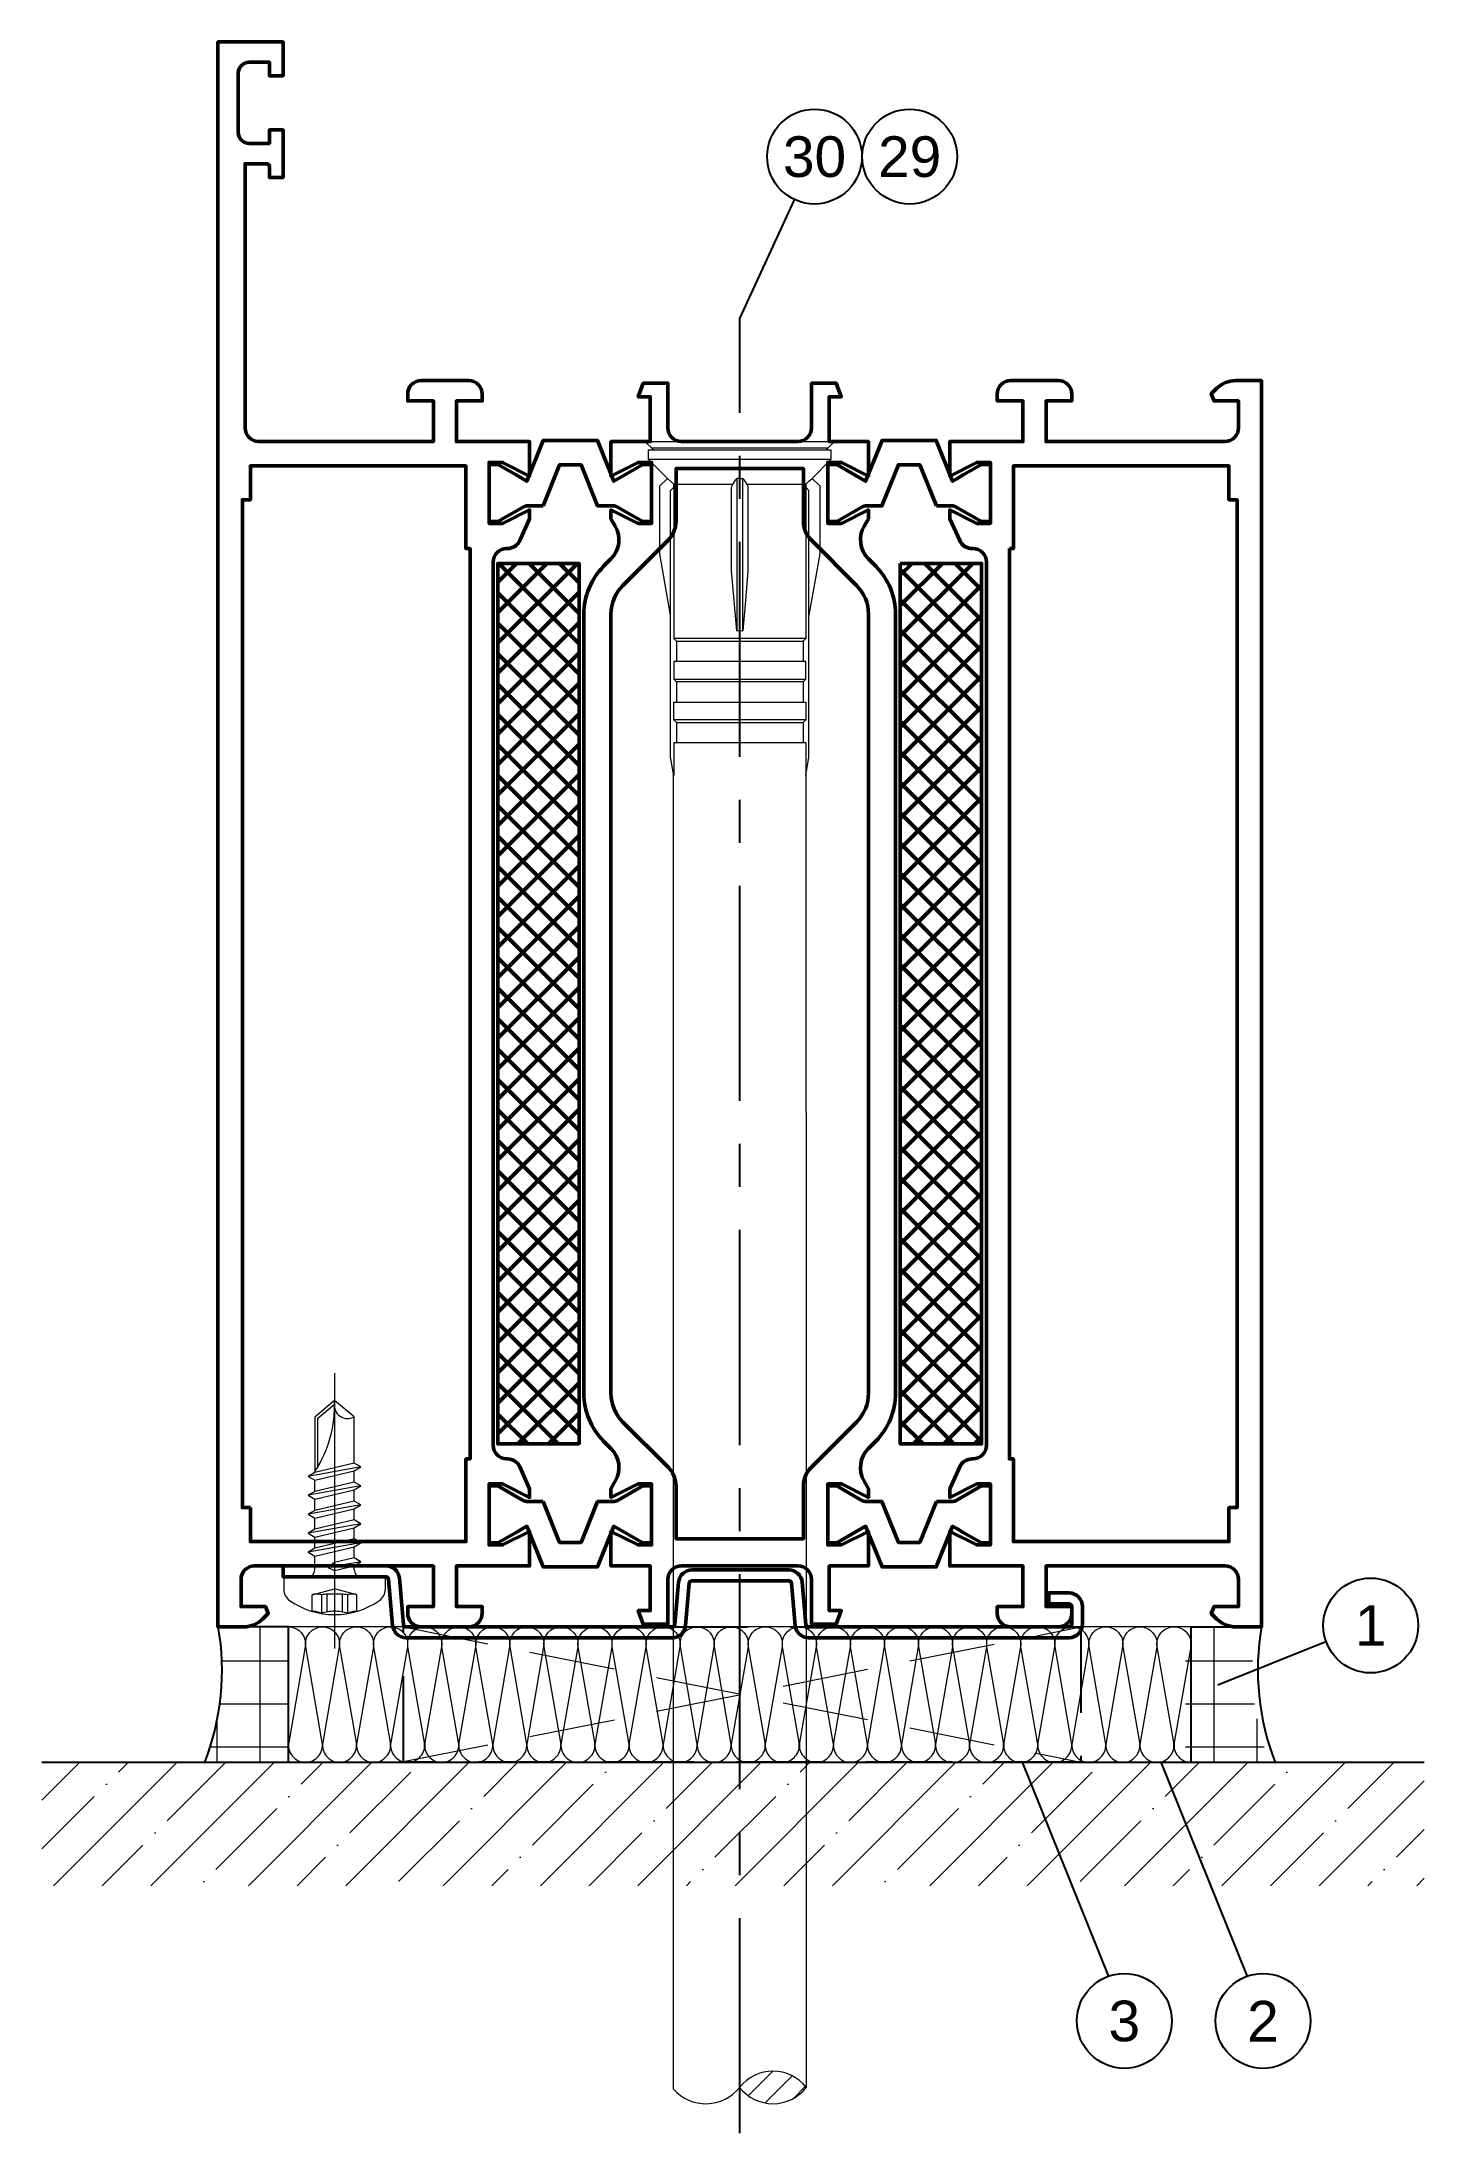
# Model space of a CAD drawing. Header units: millimetres. Extents: x 55 to 157, y 42 to 196.
import ezdxf
from ezdxf.enums import TextEntityAlignment as Align

# ---------------------------------------------------------------- set-up
doc = ezdxf.new("R2010")
doc.units = ezdxf.units.MM
doc.linetypes.add('CENTER', pattern=[50.8, 31.75, -6.35, 6.35, -6.35])
doc.linetypes.add('HIDDEN', pattern=[9.525, 6.35, -3.175])
for name, color, linetype, lineweight in [('AM_5', 3, 'Continuous', 25), ('AM_C', 50, 'Continuous', 50), ('AM_S', 80, 'Continuous', 50), ('Cent2', 2, 'CENTER', 25), ('Cent4', 10, 'CENTER', 13), ('CHide2', 2, 'HIDDEN', 25), ('CHide3', 70, 'HIDDEN', 18), ('CHide4', 10, 'HIDDEN', 13), ('Cont2', 2, 'Continuous', 25), ('Cont3', 70, 'Continuous', 18)]:
    doc.layers.add(name, color=color, linetype=linetype, lineweight=lineweight)
doc.styles.add('SWISS', font='swiss.ttf')

# ---------------------------------------------------------------- blocks, each defined once
blk = doc.blocks.new('*U5', base_point=(96.94, 211.857))
for points in [[(96.94, 216.857, -0.463802), (97.56, 216.125), (96.949, 212.59, 0.463802), (97.569, 211.857, 0.463802)], [(97.569, 211.857, 0.463802), (98.188, 212.59), (97.577, 216.125, -0.463802), (98.197, 216.857, -0.463802)], [(98.197, 216.857, -0.463802), (98.817, 216.125), (98.206, 212.59, 0.463802), (98.825, 211.857, 0.463802)], [(98.825, 211.857, 0.463802), (99.445, 212.59), (98.834, 216.125, -0.463802), (99.454, 216.857, -0.463802)], [(99.454, 216.857, -0.463802), (100.073, 216.125), (99.462, 212.59, 0.463802), (100.082, 211.857, 0.463802)], [(100.082, 211.857, 0.463802), (100.701, 212.59), (100.09, 216.125, -0.463802), (100.71, 216.857, -0.463802)], [(100.71, 216.857, -0.463802), (101.33, 216.125), (100.719, 212.59, 0.463802), (101.338, 211.857, 0.463802)], [(101.338, 211.857, 0.463802), (101.958, 212.59), (101.347, 216.125, -0.463802), (101.967, 216.857, -0.463802)], [(101.967, 216.857, -0.463802), (102.586, 216.125), (101.975, 212.59, 0.463802), (102.595, 211.857, 0.463802)], [(102.595, 211.857, 0.463802), (103.215, 212.59), (102.604, 216.125, -0.463802), (103.223, 216.857, -0.463802)], [(103.223, 216.857, -0.463802), (103.843, 216.125), (103.232, 212.59, 0.463802), (103.852, 211.857, 0.463802)], [(103.852, 211.857, 0.463802), (104.471, 212.59), (103.86, 216.125, -0.463802), (104.48, 216.857, -0.463802)], [(104.48, 216.857, -0.463802), (105.1, 216.125), (104.489, 212.59, 0.463802), (105.108, 211.857, 0.463802)], [(105.108, 211.857, 0.463802), (105.728, 212.59), (105.117, 216.125, -0.463802), (105.737, 216.857, -0.463802)], [(105.737, 216.857, -0.463802), (106.356, 216.125), (105.745, 212.59, 0.463802), (106.365, 211.857, 0.463802)], [(106.365, 211.857, 0.463802), (106.984, 212.59), (106.374, 216.125, -0.463802), (106.993, 216.857, -0.463802)], [(106.993, 216.857, -0.463802), (107.613, 216.125), (107.002, 212.59, 0.463802), (107.621, 211.857, 0.463802)], [(107.621, 211.857, 0.463802), (108.241, 212.59), (107.63, 216.125, -0.463802), (108.25, 216.857, -0.463802)], [(108.25, 216.857, -0.463802), (108.869, 216.125), (108.258, 212.59, 0.463802), (108.878, 211.857, 0.463802)], [(108.878, 211.857, 0.463802), (109.498, 212.59), (108.887, 216.125, -0.463802), (109.506, 216.857, -0.463802)], [(109.506, 216.857, -0.463802), (110.126, 216.125), (109.515, 212.59, 0.463802), (110.135, 211.857, 0.463802)], [(110.135, 211.857, 0.463802), (110.754, 212.59), (110.143, 216.125, -0.463802), (110.763, 216.857, -0.463802)], [(110.763, 216.857, -0.463802), (111.383, 216.125), (110.772, 212.59, 0.463802), (111.391, 211.857, 0.463802)], [(111.391, 211.857, 0.463802), (112.011, 212.59), (111.4, 216.125, -0.463802), (112.02, 216.857, -0.463802)], [(112.02, 216.857, -0.463802), (112.639, 216.125), (112.028, 212.59, 0.463802), (112.648, 211.857, 0.463802)], [(112.648, 211.857, 0.463802), (113.267, 212.59), (112.657, 216.125, -0.463802), (113.276, 216.857, -0.463802)], [(113.276, 216.857, -0.463802), (113.896, 216.125), (113.285, 212.59, 0.463802), (113.904, 211.857, 0.463802)], [(113.904, 211.857, 0.463802), (114.524, 212.59), (113.913, 216.125, -0.463802), (114.533, 216.857, -0.463802)], [(114.533, 216.857, -0.463802), (115.152, 216.125), (114.541, 212.59, 0.463802), (115.161, 211.857, 0.463802)], [(115.161, 211.857, 0.463802), (115.781, 212.59), (115.17, 216.125, -0.463802), (115.789, 216.857, -0.463802)], [(115.789, 216.857, -0.463802), (116.409, 216.125), (115.798, 212.59, 0.463802), (116.418, 211.857, 0.463802)], [(116.418, 211.857, 0.463802), (117.037, 212.59), (116.426, 216.125, -0.463802), (117.046, 216.857, -0.463802)], [(117.046, 216.857, -0.463802), (117.666, 216.125), (117.055, 212.59, 0.463802), (117.674, 211.857, 0.463802)], [(117.674, 211.857, 0.463802), (118.294, 212.59), (117.683, 216.125, -0.463802), (118.303, 216.857, -0.463802)], [(118.303, 216.857, -0.463802), (118.922, 216.125), (118.311, 212.59, 0.463802), (118.931, 211.857, 0.463802)], [(118.931, 211.857, 0.463802), (119.551, 212.59), (118.94, 216.125, -0.463802), (119.559, 216.857, -0.463802)], [(119.559, 216.857, -0.463802), (120.179, 216.125), (119.568, 212.59, 0.463802), (120.187, 211.857, 0.463802)], [(120.187, 211.857, 0.463802), (120.807, 212.59), (120.196, 216.125, -0.463802), (120.816, 216.857, -0.463802)], [(120.816, 216.857, -0.463802), (121.435, 216.125), (120.824, 212.59, 0.463802), (121.444, 211.857, 0.463802)], [(121.444, 211.857, 0.463802), (122.064, 212.59), (121.453, 216.125, -0.463802), (122.072, 216.857, -0.463802)], [(122.072, 216.857, -0.463802), (122.692, 216.125), (122.081, 212.59, 0.463802), (122.701, 211.857, 0.463802)], [(122.701, 211.857, 0.463802), (123.32, 212.59), (122.709, 216.125, -0.463802), (123.329, 216.857, -0.463802)], [(123.329, 216.857, -0.463802), (123.949, 216.125), (123.338, 212.59, 0.463802), (123.957, 211.857, 0.463802)], [(123.957, 211.857, 0.463802), (124.577, 212.59), (123.966, 216.125, -0.463802), (124.586, 216.857, -0.463802)], [(124.586, 216.857, -0.463802), (125.205, 216.125), (124.594, 212.59, 0.463802), (125.214, 211.857, 0.463802)], [(125.214, 211.857, 0.463802), (125.834, 212.59), (125.223, 216.125, -0.463802), (125.842, 216.857, -0.463802)], [(125.842, 216.857, -0.463802), (126.462, 216.125), (125.851, 212.59, 0.463802), (126.471, 211.857, 0.463802)], [(126.471, 211.857, 0.463802), (127.09, 212.59), (126.479, 216.125, -0.463802), (127.099, 216.857, -0.463802)], [(127.099, 216.857, -0.463802), (127.718, 216.125), (127.107, 212.59, 0.463802), (127.727, 211.857, 0.463802)], [(127.727, 211.857, 0.463802), (128.347, 212.59), (127.736, 216.125, -0.463802), (128.355, 216.857, -0.463802)], [(128.355, 216.857, -0.463802), (128.975, 216.125), (128.364, 212.59, 0.463802), (128.984, 211.857, 0.463802)], [(128.984, 211.857, 0.463802), (129.603, 212.59), (128.992, 216.125, -0.463802), (129.612, 216.857, -0.463802)], [(129.612, 216.857, -0.463802), (130.232, 216.125), (129.621, 212.59, 0.463802), (130.24, 211.857, 0.463802)]]:
    blk.add_lwpolyline(points, format="xyb")
blk = doc.blocks.new('*X4')
at = {"color": 0}
for p, q in [((125.52, 106.06), (123.5, 108.08)), ((126.76, 106.59), (124.94, 108.4)), ((123.48, 106.33), (122.5, 107.31))]:
    blk.add_line(p, q, dxfattribs=at)
blk = doc.blocks.new('ws4070448')
at = {"layer": 'Cent4'}
blk.add_lwpolyline([(0, -15.02), (0, 5.29)], dxfattribs=at)
at = {"layer": 'CHide4'}
for p, q in [((-0.97, 1.33), (-0.97, 2.72)), ((-0.56, 1.33), (-0.56, 2.61)), ((0.56, 1.33), (0.56, 2.61)), ((0.97, 1.33), (0.97, 2.72))]:
    blk.add_line(p, q, dxfattribs=at)
for points in [[(-1.65, 2.56), (-1.65, 1.33)], [(1.65, 2.56), (1.65, 1.33)], [(-1.65, 1.33), (0, 0.89)], [(1.65, 1.33), (0, 0.89)]]:
    blk.add_lwpolyline(points, dxfattribs=at)
for centre, radius, start, end in [((-1.59, 3.84), 1.28, 267.2848, 298.8872), ((0, 5.49), 2.94, 250.6988, 289.3012), ((1.59, 3.84), 1.28, 241.1128, 272.7152), ((-1.31, 2.49), 1.21, 253.6643, 286.3357), ((0, 11.41), 10.13, 264.4948, 275.5052), ((1.31, 2.49), 1.21, 253.6643, 286.3357)]:
    blk.add_arc(centre, radius, start, end, dxfattribs=at)
at = {"layer": 'Cont3'}
blk.add_lwpolyline([(3.32, 1.75, 0.314856), (-3.32, 1.75, 0.244912), (-3.75, 0.93), (-3.75, 0), (3.75, 0), (3.75, 0.93, 0.244912), (3.32, 1.75, 0.138291)], format="xyb", dxfattribs=at)
for points in [[(-1.95, -1.1), (-1.45, -1.39), (0, -1.04), (0.5, -0.67), (0, -0.47), (-1.45, -0.81)], [(-1.95, -2.5), (-1.45, -2.79), (1.45, -2.1), (1.95, -1.81), (1.45, -1.52), (-1.45, -2.21)], [(-1.95, -3.9), (-1.45, -4.19), (1.45, -3.5), (1.95, -3.21), (1.45, -2.92), (-1.45, -3.61)], [(-1.95, -5.3), (-1.45, -5.59), (1.45, -4.9), (1.95, -4.61), (1.45, -4.32), (-1.45, -5.01)], [(-1.95, -6.7), (-1.45, -6.99), (1.45, -6.3), (1.95, -6.01), (1.45, -5.72), (-1.45, -6.41)], [(-1.45, -8.39), (1.45, -7.7), (1.95, -7.41), (1.45, -7.12), (-1.45, -7.81), (-1.95, -8.1)]]:
    blk.add_lwpolyline(points, close=True, dxfattribs=at)
for points in [[(-1.95, -1.1), (0.5, -0.67)], [(-1.45, -0.5), (-1.45, -0.81)], [(-1.45, -1.39), (-1.45, -2.21)], [(-1.45, -1.39), (-1.45, -2.21)], [(1.45, -0.5), (1.45, -1.52)], [(-1.95, -2.5), (1.95, -1.81)], [(-1.45, -2.79), (-1.45, -3.61)], [(1.45, -2.1), (1.45, -2.92)], [(-1.95, -3.9), (1.95, -3.21)], [(-1.95, -5.3), (1.95, -4.61)], [(-1.45, -4.19), (-1.45, -5.01)], [(1.45, -3.5), (1.45, -4.32)], [(-1.95, -6.7), (1.95, -6.01)], [(-1.45, -5.59), (-1.45, -6.41)], [(1.45, -4.9), (1.45, -5.72)], [(-1.95, -8.1), (1.95, -7.41)], [(-1.45, -6.99), (-1.45, -7.81)], [(-1.45, -8.38), (-1.45, -11.81), (0, -13), (1.45, -11.79), (1.45, -7.7)], [(1.45, -6.3), (1.45, -7.12)], [(1.24, -8.17), (1.24, -11.7), (0.03, -12.71)]]:
    blk.add_lwpolyline(points, dxfattribs=at)
for centre, radius, start, end in [((-1.95, -0.5), 0.5, 0, 90), ((1.95, -0.5), 0.5, 90, 180), ((8.74, -12.6), 8.74, 146.5114, 182.6031), ((-0.95, -12.64), 0.965, 350.682, 121.1143)]:
    blk.add_arc(centre, radius, start, end, dxfattribs=at)
blk = doc.blocks.new('WI4090076')
at = {"layer": 'AM_C'}
h = blk.add_hatch(dxfattribs=at)
h.set_pattern_fill('ANSI37', color=256, scale=0.5)
h.paths.add_polyline_path([(32.5, 0.35), (32.5, 6.35), (-32.5, 6.35), (-32.5, 0.35)])
blk.add_lwpolyline([(32.5, 6.35), (32.5, 0.35), (-32.5, 0.35), (-32.5, 6.35), (32.5, 6.35)], close=True, dxfattribs=at)
blk = doc.blocks.new('WI4080202')
at = {"layer": 'AM_C'}
blk.add_lwpolyline([(-48.32, -0.18), (-48.61, -3.59, -0.388879), (-49.61, -4.5), (-57.2, -4.5), (-57.2, -3.7), (-49.61, -3.7, 0.388879), (-49.41, -3.52), (-49.11, -0.11, -0.388879), (-48.12, 0.8), (-28.48, 0.8, -0.388879), (-27.49, -0.11), (-27.22, -3.22, 0.388879), (-27.02, -3.4), (-19.88, -3.4, 0.388879), (-19.68, -3.22), (-19.41, -0.11, -0.388879), (-18.42, 0.8), (0.8, 0.8, -0.414214), (1.8, -0.2), (1.8, -1.5, -0.414214), (0.8, -2.5), (-0.7, -2.5), (-0.7, -1.7), (0.8, -1.7, 0.414214), (1, -1.5), (1, -0.2, 0.414214), (0.8, 0), (-18.42, 0, 0.388879), (-18.62, -0.18), (-18.89, -3.29, -0.388879), (-19.88, -4.2), (-27.02, -4.2, -0.388879), (-28.01, -3.29), (-28.28, -0.18, 0.388879), (-28.48, 0), (-48.12, 0, 0.388879), (-48.32, -0.18)], format="xyb", close=True, dxfattribs=at)
blk = doc.blocks.new('WI1021354')
at = {"layer": 'AM_S'}
for points in [[(3.6, 108), (2, 108), (2, 88.5, 0.414214), (3, 87.5), (15.9, 87.5), (15.9, 90.5), (14, 90.5), (14, 91, -0.414214), (15, 92), (18.5, 92, -0.414214), (19.5, 91), (19.5, 90.5), (17.6, 90.5), (17.6, 87.5), (23, 87.5), (23, 84.95), (21, 85.95), (20, 85.95), (20, 81.45), (21, 81.45), (23, 82.45), (23, 81.8), (22.27, 80.19, -0.294108), (21.36, 79.6), (21.3, 79.6, 0.414214), (20.3, 78.6), (20.3, 13.4, 0.414214), (21.3, 12.4), (21.36, 12.4, -0.294108), (22.27, 11.81), (23, 10.2), (23, 9.55), (21, 10.55), (20, 10.55), (20, 6.05), (21, 6.05), (23, 7.05), (23, 4.5), (17.6, 4.5), (17.6, 1.5), (19.5, 1.5), (19.5, 1, -0.414214), (18.5, 0), (15, 0, -0.414214), (14, 1), (14, 1.5), (15.9, 1.5), (15.9, 4.5), (2.7, 4.5, 0.414214), (1.7, 3.5), (1.7, 1.5), (3.5, 1.5), (3.71, 0.99), (3.31, 0.59, -0.198912), (1.9, 0), (0, 0), (0, 117), (4.8, 117), (4.8, 114.5), (3.8, 114.5), (3.8, 115.5), (2.3, 115.5, 0.414214), (1.5, 114.7), (1.5, 110.3, 0.414214), (2.3, 109.5), (3.8, 109.5), (3.8, 110.5), (4.8, 110.5), (4.8, 107), (3.8, 107), (3.8, 107.8, 0.414214), (3.6, 108)], [(34.2, 87.5), (42.8, 87.5, 0.414214), (43.8, 88.5), (43.8, 91.8), (45.62, 91.8), (45.99, 90.8), (45.1, 90.8), (45.1, 87.5), (48, 87.5), (48, 84.95), (46, 85.95), (45, 85.95), (45, 81.45), (46, 81.45), (48, 82.45), (48, 81.8), (47.68, 81.25, 0.339454), (48, 78.83), (48.54, 78.29, -0.198912), (50, 74.76), (50, 17.24, -0.198912), (48.54, 13.71), (48, 13.17, 0.339454), (47.68, 10.75), (48, 10.2), (48, 9.55), (46, 10.55), (45, 10.55), (45, 6.05), (46, 6.05), (48, 7.05), (48, 4.5), (45.1, 4.5), (45.1, 1.2), (45.99, 1.2), (45.62, 0.2), (43.8, 0.2), (43.8, 3.5, 0.414214), (42.8, 4.5), (34.2, 4.5, 0.414214), (33.2, 3.5), (33.2, 0.2), (31.38, 0.2), (31.01, 1.2), (31.9, 1.2), (31.9, 4.5), (29, 4.5), (29, 7.05), (31, 6.05), (32, 6.05), (32, 10.55), (31, 10.55), (29, 9.55), (29, 10.2), (29.32, 10.75, 0.339454), (29, 13.17), (28.46, 13.71, -0.198912), (27, 17.24), (27, 74.76, -0.198912), (28.46, 78.29), (29, 78.83, 0.339454), (29.32, 81.25), (29, 81.8), (29, 82.45), (31, 81.45), (32, 81.45), (32, 85.95), (31, 85.95), (29, 84.95), (29, 87.5), (31.9, 87.5), (31.9, 90.8), (31.01, 90.8), (31.38, 91.8), (33.2, 91.8), (33.2, 88.5, 0.414214)], [(54, 10.2), (54, 9.55), (56, 10.55), (57, 10.55), (57, 6.05), (56, 6.05), (54, 7.05), (54, 4.5), (59.4, 4.5), (59.4, 1.5), (57.5, 1.5), (57.5, 1, 0.414214), (58.5, 0), (62, 0, 0.414214), (63, 1), (63, 1.5), (61.1, 1.5), (61.1, 4.5), (74.3, 4.5, -0.414214), (75.3, 3.5), (75.3, 1.5), (73.5, 1.5), (73.29, 0.99), (73.69, 0.59, 0.198912), (75.1, 0), (77, 0), (77, 92), (75.1, 92, 0.198912), (73.69, 91.41), (73.29, 91.01), (73.5, 90.5), (75.3, 90.5), (75.3, 88.5, -0.414214), (74.3, 87.5), (61.1, 87.5), (61.1, 90.5), (63, 90.5), (63, 91, 0.414214), (62, 92), (58.5, 92, 0.414214), (57.5, 91), (57.5, 90.5), (59.4, 90.5), (59.4, 87.5), (54, 87.5), (54, 84.95), (56, 85.95), (57, 85.95), (57, 81.45), (56, 81.45), (54, 82.45), (54, 81.8), (54.73, 80.19, 0.294108), (55.64, 79.6), (55.7, 79.6, -0.414214), (56.7, 78.6), (56.7, 13.4, -0.414214), (55.7, 12.4), (55.64, 12.4, 0.294108), (54.73, 11.81), (54, 10.2)], [(23.99, 82.75), (22.87, 82.75, 0.131652), (22.47, 82.64), (20.66, 81.6), (20, 81.6), (20, 85.8), (20.66, 85.8), (22, 85.03), (22.49, 84.74), (22.79, 84.57), (24, 87.58), (28, 87.58), (29.21, 84.57), (31.34, 85.8), (32, 85.8), (32, 81.6), (31.34, 81.6), (29.53, 82.64, 0.131652), (29.13, 82.75), (28.01, 82.75), (26.79, 85.78), (25.21, 85.78)], [(53.01, 82.75), (54.13, 82.75, -0.131652), (54.53, 82.64), (56.34, 81.6), (57, 81.6), (57, 85.8), (56.34, 85.8), (55, 85.03), (54.51, 84.74), (54.21, 84.57), (53, 87.58), (49, 87.58), (47.79, 84.57), (45.66, 85.8), (45, 85.8), (45, 81.6), (45.66, 81.6), (47.47, 82.64, -0.131652), (47.87, 82.75), (48.99, 82.75), (50.21, 85.78), (51.79, 85.78)], [(29, 17.24, 0.198912), (29.88, 15.12), (33.21, 11.79, -0.198912), (33.8, 10.37), (33.8, 6.5), (43.2, 6.5), (43.2, 10.37, -0.198912), (43.79, 11.79), (47.12, 15.12, 0.198912), (48, 17.24), (48, 74.76, 0.198912), (47.12, 76.88), (43.79, 80.21, -0.198912), (43.2, 81.63), (43.2, 85.5), (33.8, 85.5), (33.8, 81.63, -0.198912), (33.21, 80.21), (29.88, 76.88, 0.198912), (29, 74.76)], [(23.99, 9.25), (22.87, 9.25, -0.131652), (22.47, 9.36), (20.66, 10.4), (20, 10.4), (20, 6.2), (20.66, 6.2), (22, 6.97), (22.49, 7.26), (22.79, 7.43), (24, 4.43), (28, 4.43), (29.21, 7.43), (31.34, 6.2), (32, 6.2), (32, 10.4), (31.34, 10.4), (29.53, 9.36, -0.131652), (29.13, 9.25), (28.01, 9.25), (26.79, 6.23), (25.21, 6.23)], [(53.01, 9.25), (54.13, 9.25, 0.131652), (54.53, 9.36), (56.34, 10.4), (57, 10.4), (57, 6.2), (56.34, 6.2), (55, 6.97), (54.51, 7.26), (54.21, 7.43), (53, 4.43), (49, 4.43), (47.79, 7.43), (45.66, 6.2), (45, 6.2), (45, 10.4), (45.66, 10.4), (47.47, 9.36, 0.131652), (47.87, 9.25), (48.99, 9.25), (50.21, 6.23), (51.79, 6.23)]]:
    blk.add_lwpolyline(points, format="xyb", close=True, dxfattribs=at)
for points in [[(2.4, 8.8), (1.8, 8.8), (1.8, 83.2), (2.4, 83.2), (2.4, 85.7), (18.3, 85.7), (18.3, 79.6), (18.6, 79.6), (18.6, 12.4), (18.3, 12.4), (18.3, 6.3), (2.4, 6.3), (2.4, 8.8)], [(58.4, 79.6), (58.7, 79.6), (58.7, 85.7), (74.6, 85.7), (74.6, 83.2), (75.2, 83.2), (75.2, 8.8), (74.6, 8.8), (74.6, 6.3), (58.7, 6.3), (58.7, 12.4), (58.4, 12.4), (58.4, 79.6)]]:
    blk.add_lwpolyline(points, close=True, dxfattribs=at)

msp = doc.modelspace()

# ---------------------------------------------------------------- hatches: boundary and pattern name
at = {"layer": 'Cont3'}
h = msp.add_hatch(dxfattribs=at)
h.set_pattern_fill('ANSI37', color=256, angle=45, style=0)
h.set_pattern_definition([(90, (-1833.4657, -939.2007), (-3.175, 6e-16), []), (180, (-1833.4657, -939.2007), (-6e-16, -3.175), [])])
h.paths.add_polyline_path([(73.63, 79.31), (68.43, 79.31, -0.136344), (67.43, 69.31), (73.63, 69.31)])
h = msp.add_hatch(dxfattribs=at)
h.set_pattern_fill('ANSI37', color=256, angle=45, style=0)
h.set_pattern_definition([(90, (2046.933, -939.2007), (3.175, 6e-16), []), (7e-15, (2046.933, -939.2007), (6e-16, -3.175), [])])
h.paths.add_polyline_path([(139.83, 79.31), (145.03, 79.31, 0.136344), (146.04, 69.31), (139.83, 69.31)])
h = msp.add_hatch(dxfattribs=at)
h.set_pattern_fill('ANSI35', color=256, scale=0.8, style=0)
h.set_pattern_definition([(45, (-193.0467, -347.2016), (-3.592102, 3.592102), []), (45, (-189.4546, -347.2016), (-3.592102, 3.592102), [6.35, -1.27, 0, -1.27])])
h.paths.add_polyline_path([(157.43, 69.31), (55.43, 69.31), (55.43, 60.2), (157.43, 60.2)])

# ---------------------------------------------------------------- linework, layer by layer
at = {"layer": 'AM_5', "color": 3}
for p, q in [((106.93, 175.9), (110.98, 184.66)), ((142.22, 75.02), (150.19, 78.23)), ((127.78, 69.31), (134.14, 53.51)), ((138.01, 69.31), (144.37, 53.51))]:
    msp.add_line(p, q, dxfattribs=at)
for centre in [(112.45, 187.84), (119.47, 187.84), (153.49, 79.41), (135.31, 50.22), (145.54, 50.22)]:
    msp.add_circle(centre, 3.5, dxfattribs=at)
at = {"layer": 'Cent2', "ltscale": 0.5}
msp.add_line((106.93, 41.93), (106.93, 175.9), dxfattribs=at)
at = {"layer": 'CHide2'}
msp.add_lwpolyline([(132.11, 79.31), (132.11, 69.32), (82.11, 69.32), (82.11, 79.31)], close=True, dxfattribs=at)
at = {"layer": 'CHide3', "color": 3}
for p, q in [((82.11, 79.31), (132.11, 69.32)), ((82.11, 69.36), (132.11, 79.31))]:
    msp.add_line(p, q, dxfattribs=at)
at = {"layer": 'Cont2'}
msp.add_line((55.43, 69.31), (157.43, 69.31), dxfattribs=at)
for points in [[(73.63, 69.31), (73.63, 79.31), (68.43, 79.31, -0.136343), (67.43, 69.31)], [(140.23, 69.31), (140.23, 79.31), (145.43, 79.31, 0.136343), (146.44, 69.31)]]:
    msp.add_lwpolyline(points, format="xyb", dxfattribs=at)
at = {"layer": 'Cont3'}
for p, q in [((100.58, 166.16), (99.93, 166.81)), ((99.93, 166.81), (113.93, 166.81)), ((113.93, 166.81), (113.28, 166.16)), ((113.68, 166.16), (100.18, 166.16)), ((100.18, 166.16), (100.18, 165.5)), ((101.59, 164.09), (100.18, 165.5)), ((100.18, 165.5), (113.68, 165.5)), ((113.43, 166.31), (100.43, 166.31)), ((112.28, 164.09), (113.68, 165.5)), ((113.68, 165.5), (113.68, 166.16)), ((101.03, 163.53), (101.59, 164.09)), ((101.59, 164.09), (101.83, 163.87)), ((101.83, 163.87), (102.06, 163.65)), ((102.06, 163.65), (106.41, 163.65)), ((102.07, 163.54), (102.06, 163.65)), ((106.37, 163.54), (106.41, 163.65)), ((106.41, 163.65), (106.56, 163.87)), ((106.56, 163.87), (106.71, 164.09)), ((106.93, 164.09), (106.71, 164.09)), ((106.71, 164.09), (106.71, 163.53)), ((106.93, 164.09), (107.16, 164.09)), ((107.16, 163.53), (107.16, 164.09)), ((107.16, 164.09), (107.31, 163.87)), ((107.31, 163.87), (107.46, 163.65)), ((107.46, 163.65), (111.81, 163.65)), ((107.46, 163.65), (107.5, 163.54)), ((111.81, 163.65), (111.8, 163.54)), ((111.81, 163.65), (112.04, 163.87)), ((112.04, 163.87), (112.27, 164.09)), ((112.27, 164.09), (112.83, 163.53)), ((101.03, 158.53), (101.03, 163.53)), ((101.83, 163.2), (102.07, 163.44)), ((101.83, 158.6), (101.83, 163.2)), ((102.07, 163.44), (102.07, 163.54)), ((102.07, 163.44), (102.07, 152.26)), ((106.33, 163.44), (106.37, 163.54)), ((106.33, 163.2), (106.33, 163.44)), ((106.33, 158.6), (106.33, 163.2)), ((106.71, 163.53), (106.71, 158.53)), ((107.16, 158.53), (107.16, 163.53)), ((107.5, 163.54), (107.53, 163.44)), ((107.53, 163.44), (107.53, 163.2)), ((107.53, 163.2), (107.53, 158.6)), ((111.8, 163.54), (111.8, 163.44)), ((111.8, 163.44), (111.8, 152.26)), ((112.03, 163.2), (111.8, 163.44)), ((112.03, 158.6), (112.03, 163.2)), ((112.83, 163.53), (112.83, 158.53)), ((101.83, 154), (101.03, 158.53)), ((101.83, 143.5), (101.83, 158.6)), ((106.33, 157.26), (106.33, 158.6)), ((106.71, 158.53), (106.71, 152.83)), ((107.16, 152.83), (107.16, 158.53)), ((107.53, 158.6), (107.53, 157.26)), ((112.03, 143.5), (112.03, 158.6)), ((112.83, 158.53), (112.03, 154)), ((106.52, 155.07), (106.33, 157.26)), ((107.53, 157.26), (107.35, 155.07)), ((106.71, 152.83), (106.52, 155.07)), ((107.35, 155.07), (107.16, 152.83)), ((106.71, 152.83), (106.93, 152.86)), ((106.93, 152.86), (107.16, 152.83)), ((111.8, 152.26), (102.07, 152.26)), ((102.07, 152.26), (102.27, 152.06)), ((102.27, 152.06), (111.6, 152.06)), ((102.27, 152.06), (102.27, 150.56)), ((111.8, 152.26), (111.6, 152.06)), ((111.6, 152.06), (111.6, 150.56)), ((111.8, 150.56), (102.07, 150.56)), ((102.07, 150.56), (102.07, 149.26)), ((111.8, 149.26), (111.8, 150.56)), ((102.07, 149.26), (111.8, 149.26)), ((102.27, 149.06), (102.07, 149.26)), ((111.6, 149.06), (102.27, 149.06)), ((102.27, 149.06), (102.27, 147.56)), ((111.8, 149.26), (111.6, 149.06)), ((111.6, 149.06), (111.6, 147.56)), ((102.07, 147.56), (111.8, 147.56)), ((102.07, 146.26), (102.07, 147.56)), ((111.8, 147.56), (111.8, 146.26)), ((111.8, 146.26), (102.07, 146.26)), ((102.07, 146.26), (102.27, 146.06)), ((102.27, 146.06), (111.6, 146.06)), ((102.27, 146.06), (102.27, 144.56)), ((111.8, 146.26), (111.6, 146.06)), ((111.6, 146.06), (111.6, 144.56)), ((111.8, 144.56), (102.07, 144.56)), ((102.07, 144.56), (102.07, 142.15)), ((111.8, 144.56), (111.8, 142.15)), ((102.07, 142.15), (101.83, 143.5)), ((111.8, 142.15), (112.03, 143.5)), ((102.03, 117.29), (102.03, 45.18)), ((111.83, 117.29), (111.83, 45.31))]:
    msp.add_line(p, q, dxfattribs=at)
at = {"layer": 'Cont3', "color": 3, "linetype": 'Continuous'}
for p, q in [((102.03, 142.36), (102.03, 117.29)), ((111.83, 117.29), (111.83, 142.36))]:
    msp.add_line(p, q, dxfattribs=at)
at = {"layer": 'Cont3'}
msp.add_lwpolyline([(140.23, 79.31), (73.63, 79.31)], dxfattribs=at)
for centre, radius, start, end in [((109.38, 43.4), 3.11, 37.8392, 142.1608), ((104.42, 47.31), 3.2, 221.7732, 321.3752), ((109.38, 47.22), 3.11, 217.8392, 322.1608)]:
    msp.add_arc(centre, radius, start, end, dxfattribs=at)

# ---------------------------------------------------------------- block references
at = {"rotation": 180}
msp.add_blockref('ws4070448', (77.03, 83.01), dxfattribs=at)
at = {"layer": 'AM_C'}
for p, rotation in [((88.73, 125.31), 270), ((125.13, 125.31), 89.99999999999999)]:
    msp.add_blockref('WI4090076', p, dxfattribs=dict(at, rotation=rotation))
at = {"layer": 'AM_C', "xscale": -1, "rotation": 180}
msp.add_blockref('WI4080202', (130.43, 79.31), dxfattribs=at)
at = {"layer": 'AM_S'}
msp.add_blockref('WI1021354', (68.43, 79.31), dxfattribs=at)
at = {"layer": 'Cont3', "xscale": 2, "yscale": 2, "zscale": 2}
msp.add_blockref('*U5', (73.63, 69.31), dxfattribs=at)
at = {"layer": 'Cont3', "xscale": -1}
msp.add_blockref('*X4', (234.32, -61.89), dxfattribs=at)

# ---------------------------------------------------------------- texts
at = {"layer": 'AM_5', "color": 40, "style": 'SWISS'}
for s, p in [('30', (112.45, 187.84)), ('29', (119.47, 187.84)), ('1', (153.49, 79.41)), ('3', (135.31, 50.22)), ('2', (145.54, 50.22))]:
    msp.add_text(s, height=3, dxfattribs=at).set_placement(p, align=Align.MIDDLE)

doc.saveas('drawing.dxf')
